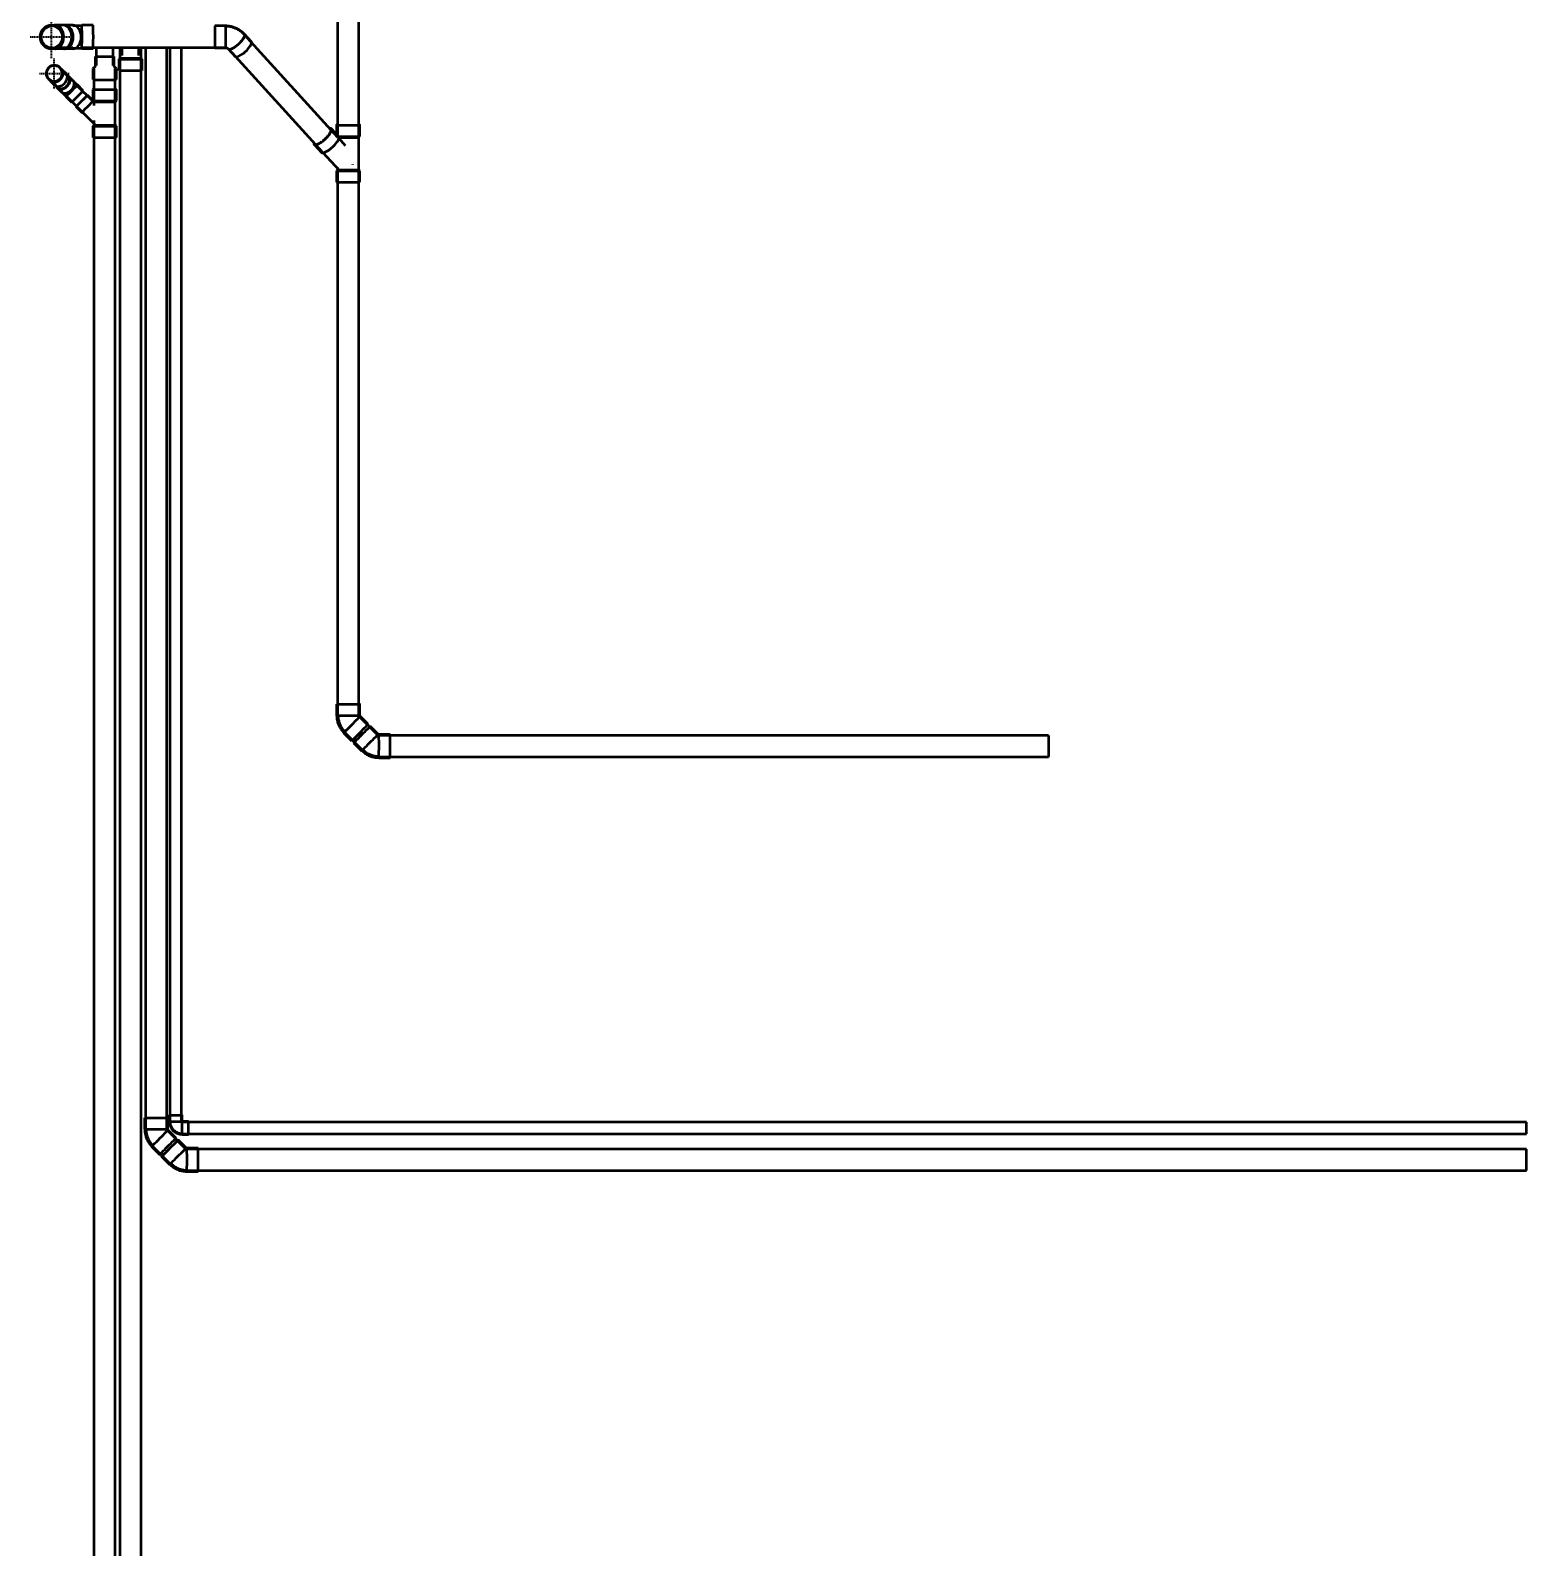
# Model space of a CAD drawing. Header units: millimetres. Extents: x -108050 to 96605, y 58136 to 140997.
# Drawn here: x 68499 to 82532, y 72508 to 86735 of the extents above; entities that cross this region are included whole.
import ezdxf

# ---------------------------------------------------------------- set-up
doc = ezdxf.new("R2010")
doc.units = ezdxf.units.MM
doc.linetypes.add('Center', pattern=[29.999999, 12, -6, 6, -6])
doc.layers.add('P-PIPE', color=3, linetype='Continuous', lineweight=50)
doc.layers.add('P-PIPE-CNTR', color=3, linetype='Center', lineweight=35)

# ---------------------------------------------------------------- blocks, each defined once
blk = doc.blocks.new('DSC_uPVC_Elbow_TienPhong - Standard-V144-HẦM')
at = {"layer": 'P-PIPE'}
for p, q in [((68898, 86783), (68824, 86783)), ((69089, 86783), (68983, 86783)), ((68824, 86564), (68898, 86564)), ((68983, 86564), (69089, 86564))]:
    blk.add_line(p, q, dxfattribs=at)
at = {"layer": 'P-PIPE', "flags": 128}
for points in [[(68898, 86781), (68902, 86781), (68905, 86781), (68909, 86781), (68913, 86781), (68917, 86781), (68921, 86781), (68925, 86781), (68929, 86781), (68934, 86781), (68938, 86781), (68943, 86781), (68947, 86781), (68952, 86781), (68957, 86781), (68961, 86781), (68966, 86781), (68971, 86781), (68976, 86781), (68981, 86781), (68983, 86781)], [(68983, 86566), (68978, 86566), (68973, 86566), (68969, 86566), (68964, 86566), (68959, 86566), (68954, 86566), (68950, 86566), (68945, 86566), (68940, 86566), (68936, 86566), (68932, 86566), (68927, 86566), (68923, 86566), (68919, 86566), (68915, 86566), (68911, 86566), (68907, 86566), (68904, 86566), (68900, 86566), (68898, 86566)]]:
    blk.add_lwpolyline(points, dxfattribs=at)
at = {"layer": 'P-PIPE'}
for centre, major_axis, ratio, start_param, end_param in [((68824, 86673), (0, 110), 0.710633, 0, 0.095291), ((68824, 86673), (0, 110), 0.710633, 3.141593, 6.283185), ((68898, 86673), (0, 110), 0.710633, 3.141593, 6.283185), ((68983, 86673), (0, 110), 0.01, 0, 0.194259), ((68983, 86673), (0, 110), 0.01, 3.141593, 6.283185), ((68983, 86673), (0, 107), 0.01, 5.704471, 6.200512), ((69089, 86673), (0, 110), 0.01, 3.141593, 6.283185), ((68824, 86673), (0, 110), 0.710633, 3.046302, 3.141593), ((68983, 86673), (0, 107), 0.01, 3.224266, 3.720307), ((68983, 86673), (0, 110), 0.01, 2.947333, 3.141593)]:
    blk.add_ellipse(centre, major_axis=major_axis, ratio=ratio, start_param=start_param, end_param=end_param, dxfattribs=at)
blk = doc.blocks.new('DSC_uPVC_Elbow_TienPhong - Standard-V145-HẦM')
at = {"layer": 'P-PIPE'}
for p, q in [((68809, 86783), (68734, 86783)), ((68734, 86564), (68809, 86564))]:
    blk.add_line(p, q, dxfattribs=at)
at = {"layer": 'P-PIPE', "flags": 128}
for points in [[(68660, 86773), (68665, 86775), (68669, 86776), (68673, 86777), (68677, 86778), (68681, 86779), (68685, 86780), (68690, 86780), (68694, 86781), (68698, 86781)], [(68699, 86781), (68700, 86781), (68700, 86781), (68701, 86781), (68702, 86781), (68703, 86781), (68704, 86781), (68705, 86781), (68707, 86781)], [(68718, 86781), (68720, 86781), (68723, 86781), (68726, 86781), (68729, 86781), (68733, 86781), (68734, 86781)], [(68697, 86566), (68695, 86566), (68691, 86567), (68687, 86567), (68682, 86568), (68678, 86568), (68674, 86569), (68670, 86570), (68666, 86572), (68662, 86573)], [(68706, 86566), (68705, 86566), (68703, 86566), (68702, 86566), (68701, 86566), (68701, 86566), (68700, 86566), (68700, 86566), (68699, 86566)], [(68734, 86566), (68731, 86566), (68728, 86566), (68725, 86566), (68722, 86566), (68719, 86566), (68718, 86566)]]:
    blk.add_lwpolyline(points, dxfattribs=at)
at = {"layer": 'P-PIPE'}
for radius, start, end in [(110, 90, 270), (100, 90, 270), (110, 270, 90)]:
    blk.add_arc((68699, 86673), radius, start, end, dxfattribs=at)
for centre, major_axis, start_param, end_param in [((68734, 86673), (0, 110), 0, 0.18438), ((68734, 86673), (0, 107), 4.712389, 6.348999), ((68734, 86673), (0, 107), 3.075779, 4.712389), ((68734, 86673), (0, 110), 3.141593, 6.283185), ((68809, 86673), (0, 110), 3.141593, 6.283185), ((68734, 86673), (0, 110), 2.957212, 3.141593)]:
    blk.add_ellipse(centre, major_axis=major_axis, ratio=0.710633, start_param=start_param, end_param=end_param, dxfattribs=at)
blk = doc.blocks.new('DSC_uPVC_Elbow_TienPhong - Standard-2073698-HẦM')
at = {"layer": 'P-PIPE'}
for p, q in [((68834, 86330), (68796, 86368)), ((68688, 86260), (68726, 86222))]:
    blk.add_line(p, q, dxfattribs=at)
at = {"layer": 'P-PIPE', "flags": 128}
for points in [[(68737, 86405), (68740, 86405), (68743, 86404), (68746, 86403), (68749, 86402), (68752, 86401), (68755, 86400), (68757, 86399), (68760, 86397), (68763, 86396), (68765, 86394), (68768, 86393), (68770, 86391), (68772, 86389), (68775, 86387), (68777, 86385)], [(68777, 86384), (68778, 86384), (68778, 86384), (68778, 86384), (68779, 86383), (68779, 86383), (68780, 86382), (68780, 86381), (68781, 86381), (68782, 86380)], [(68787, 86375), (68788, 86374), (68789, 86372), (68791, 86371), (68792, 86369), (68794, 86368), (68795, 86367)], [(68669, 86281), (68667, 86283), (68665, 86285), (68664, 86287), (68662, 86290), (68660, 86292), (68659, 86295), (68657, 86298), (68656, 86300), (68655, 86303), (68654, 86306), (68653, 86309), (68652, 86312), (68651, 86315), (68651, 86318)], [(68677, 86273), (68676, 86274), (68675, 86275), (68674, 86276), (68673, 86276), (68673, 86277), (68672, 86277), (68672, 86278), (68672, 86278), (68671, 86278), (68671, 86278)], [(68689, 86261), (68687, 86262), (68686, 86264), (68684, 86266), (68683, 86267), (68681, 86268)]]:
    blk.add_lwpolyline(points, dxfattribs=at)
at = {"layer": 'P-PIPE'}
for start, end in [(45.0007, 225.0007), (225.0007, 45.0007)]:
    blk.add_arc((68724, 86331), 76.7, start, end, dxfattribs=at)
for centre, major_axis, start_param, end_param in [((68742, 86314), (54.2, 54.2), 3.141593, 6.283185), ((68742, 86314), (53.1, 53.1), 4.712389, 6.283294), ((68742, 86314), (54.2, 54.2), 0, 0.176106), ((68742, 86314), (54.2, 54.2), 2.965486, 3.141593), ((68742, 86314), (53.1, 53.1), 3.141484, 4.712389), ((68780, 86276), (54.2, 54.2), 3.141593, 6.283185)]:
    blk.add_ellipse(centre, major_axis=major_axis, ratio=0.710633, start_param=start_param, end_param=end_param, dxfattribs=at)
blk = doc.blocks.new('DSC_uPVC_Elbow_TienPhong - Standard-V146-HẦM')
at = {"layer": 'P-PIPE'}
for p, q in [((68898, 86266), (68861, 86304)), ((68995, 86169), (68941, 86223)), ((68752, 86195), (68790, 86157)), ((68833, 86115), (68886, 86061))]:
    blk.add_line(p, q, dxfattribs=at)
at = {"layer": 'P-PIPE', "flags": 128}
for points in [[(68897, 86265), (68899, 86263), (68901, 86261), (68903, 86259), (68905, 86257), (68907, 86255), (68909, 86253), (68911, 86251), (68913, 86249), (68915, 86247), (68917, 86245), (68920, 86242), (68922, 86240), (68924, 86238), (68927, 86235), (68929, 86233), (68931, 86231), (68934, 86228), (68936, 86226), (68939, 86223), (68940, 86222)], [(68834, 86116), (68831, 86118), (68829, 86121), (68826, 86123), (68824, 86126), (68822, 86128), (68819, 86130), (68817, 86133), (68815, 86135), (68812, 86137), (68810, 86140), (68808, 86142), (68806, 86144), (68804, 86146), (68802, 86148), (68800, 86150), (68798, 86152), (68796, 86154), (68794, 86156), (68792, 86158), (68791, 86158)]]:
    blk.add_lwpolyline(points, dxfattribs=at)
at = {"layer": 'P-PIPE'}
for centre, major_axis, ratio, start_param, end_param in [((68806, 86249), (54.2, 54.2), 0.710633, 3.141593, 6.283185), ((68844, 86212), (54.2, 54.2), 0.710633, 3.141593, 6.283185), ((68887, 86169), (54.2, 54.2), 0.01, 3.141593, 6.283185), ((68806, 86249), (49.5, 49.5), 0.710633, 4.712401, 4.974188), ((68806, 86249), (54.2, 54.2), 0.710633, 0, 0.355678), ((68806, 86249), (49.5, 49.5), 0.710633, 4.974207, 5.235988), ((68806, 86249), (49.5, 49.5), 0.710633, 5.236029, 5.497787), ((68806, 86249), (49.5, 49.5), 0.710633, 5.759823, 6.021386), ((68806, 86249), (49.5, 49.5), 0.710633, 5.497882, 5.759587), ((68887, 86169), (53.1, 53.1), 0.01, 5.890486, 6.086836), ((68887, 86169), (54.2, 54.2), 0.01, 0, 0.167879), ((68806, 86249), (54.2, 54.2), 0.710633, 2.784826, 3.141593), ((68806, 86249), (49.5, 49.5), 0.710633, 3.141593, 3.403392), ((68806, 86249), (49.5, 49.5), 0.710633, 3.403727, 3.665191), ((68806, 86249), (49.5, 49.5), 0.710633, 3.66534, 3.926991), ((68806, 86249), (49.5, 49.5), 0.710633, 3.927064, 4.18879), ((68806, 86249), (49.5, 49.5), 0.710633, 4.188826, 4.45059), ((68806, 86249), (49.5, 49.5), 0.710633, 4.450607, 4.712389), ((68887, 86169), (54.2, 54.2), 0.01, 2.973714, 3.141593), ((68887, 86169), (53.1, 53.1), 0.01, 3.337942, 3.534292), ((68941, 86115), (54.2, 54.2), 0.01, 3.141593, 6.283185)]:
    blk.add_ellipse(centre, major_axis=major_axis, ratio=ratio, start_param=start_param, end_param=end_param, dxfattribs=at)
blk = doc.blocks.new('DSC_uPVC_Elbow_TienPhong - Standard-2088131-HẦM')
at = {"layer": 'P-PIPE'}
for p, q in [((71761, 80135), (71686, 80210)), ((71874, 80132), (71768, 80132)), ((71531, 80055), (71606, 79980)), ((71768, 79913), (71874, 79913))]:
    blk.add_line(p, q, dxfattribs=at)
at = {"layer": 'P-PIPE', "flags": 128}
for points in [[(71760, 80133), (71759, 80134), (71759, 80134)], [(71768, 80130), (71768, 80130), (71767, 80130), (71767, 80130), (71766, 80130), (71766, 80130), (71765, 80130), (71765, 80130), (71764, 80131), (71764, 80131), (71763, 80131), (71763, 80131), (71762, 80131), (71762, 80132), (71761, 80132), (71761, 80132), (71761, 80133), (71760, 80133), (71760, 80133)], [(71608, 79982), (71614, 79976), (71619, 79972)], [(71617, 79990), (71622, 79985), (71626, 79981)], [(71619, 79972), (71626, 79966), (71633, 79960), (71640, 79955), (71648, 79950), (71656, 79946), (71664, 79941), (71672, 79937), (71680, 79933), (71688, 79930), (71697, 79927), (71706, 79924), (71714, 79922), (71723, 79920), (71732, 79918), (71741, 79917), (71750, 79916), (71759, 79916), (71768, 79916)], [(71626, 79981), (71633, 79975), (71640, 79970), (71647, 79965), (71654, 79960), (71661, 79956), (71669, 79952), (71677, 79948), (71685, 79944), (71693, 79941), (71701, 79938), (71709, 79936), (71717, 79934), (71719, 79933)], [(71720, 79933), (71726, 79932), (71734, 79930), (71743, 79929), (71751, 79928), (71760, 79928), (71768, 79928)]]:
    blk.add_lwpolyline(points, dxfattribs=at)
at = {"layer": 'P-PIPE'}
for centre, major_axis, ratio, start_param, end_param in [((71608, 80133), (77.5, 77.5), 0.013263, 3.142471, 4.713267), ((71608, 80132), (70.7, 70.7), 0.013263, 4.195007, 4.451468), ((71608, 80132), (70.7, 70.7), 0.013263, 4.456355, 4.713267), ((71608, 80133), (77.5, 77.5), 0.013263, 4.713267, 6.283185), ((71608, 80133), (77.5, 77.5), 0.013263, 0.000878, 0.402033), ((71683, 80058), (77.5, 77.5), 0.013263, 4.713267, 6.283185), ((71768, 80023), (0, 110), 0.01, 0, 0.17148), ((71768, 80023), (0, 110), 0.01, 4.703632, 6.274428), ((71768, 80023), (0, 107), 0.01, 5.778387, 6.274428), ((71874, 80023), (0, 110), 0.01, 4.703632, 6.274428), ((71608, 80133), (77.5, 77.5), 0.013263, 2.73953, 3.141593), ((71608, 80132), (70.7, 70.7), 0.013263, 3.142471, 3.40427), ((71608, 80132), (70.7, 70.7), 0.013263, 3.418531, 3.66607), ((71608, 80132), (70.7, 70.7), 0.013263, 3.674694, 3.927869), ((71608, 80132), (70.7, 70.7), 0.013263, 3.934261, 4.189669), ((71683, 80058), (77.5, 77.5), 0.013263, 3.142471, 4.713267), ((71768, 80023), (0, 110), 0.01, 3.029584, 4.703632), ((71874, 80023), (0, 110), 0.01, 3.132836, 4.703632), ((71768, 80023), (0, 107), 0.01, 3.141593, 3.628877)]:
    blk.add_ellipse(centre, major_axis=major_axis, ratio=ratio, start_param=start_param, end_param=end_param, dxfattribs=at)
blk = doc.blocks.new('DSC_uPVC_Elbow_TienPhong - Standard-V222-HẦM')
at = {"layer": 'P-PIPE'}
for p, q in [((71370, 80418), (71370, 80312)), ((71589, 80312), (71589, 80418)), ((71667, 80229), (71592, 80304)), ((71437, 80149), (71512, 80074))]:
    blk.add_line(p, q, dxfattribs=at)
at = {"layer": 'P-PIPE', "flags": 128}
for points in [[(71372, 80312), (71373, 80302), (71373, 80293), (71374, 80284), (71375, 80275), (71377, 80266), (71379, 80257), (71381, 80249), (71384, 80240), (71387, 80231), (71390, 80223), (71394, 80215), (71398, 80207), (71402, 80199), (71407, 80191), (71412, 80183), (71417, 80176), (71423, 80169), (71429, 80162), (71435, 80155), (71439, 80151)], [(71384, 80311), (71385, 80303), (71385, 80294), (71386, 80286), (71387, 80277), (71389, 80269), (71391, 80260), (71393, 80252), (71395, 80244), (71398, 80236), (71401, 80228), (71405, 80220), (71409, 80212), (71413, 80204), (71417, 80197), (71422, 80190), (71427, 80183), (71432, 80176), (71438, 80169), (71444, 80163), (71447, 80159)], [(71591, 80302), (71590, 80303), (71590, 80303), (71590, 80303), (71589, 80304), (71589, 80304), (71589, 80305), (71588, 80305), (71588, 80306), (71588, 80306), (71588, 80307), (71588, 80307), (71587, 80308), (71587, 80308), (71587, 80309), (71587, 80309), (71587, 80310), (71587, 80310), (71587, 80311), (71587, 80311), (71587, 80312)]]:
    blk.add_lwpolyline(points, dxfattribs=at)
at = {"layer": 'P-PIPE'}
for centre, major_axis, ratio, start_param, end_param in [((71480, 80418), (110, 0), 0.008757, 2.737509, 3.141593), ((71480, 80418), (110, 0), 0.008757, 3.151592, 4.722388), ((71479, 80418), (100, 0), 0.008757, 3.151592, 3.413391), ((71479, 80418), (100, 0), 0.008757, 3.421182, 3.675191), ((71479, 80418), (100, 0), 0.008757, 3.676228, 4.195021), ((71479, 80418), (100, 0), 0.008757, 4.198789, 4.456275), ((71479, 80418), (100, 0), 0.008757, 4.460589, 4.666531), ((71479, 80418), (100, 0), 0.008757, 4.722388, 4.7796), ((71480, 80418), (-110, 0), 0.008757, 1.580796, 3.545251), ((71480, 80312), (-110, 0), 0.008757, 0.009999, 1.580796), ((71480, 80312), (110, 0), 0.008757, 4.722388, 6.293185), ((71515, 80227), (77.5, 77.5), 0.013263, 4.713267, 6.283185), ((71515, 80227), (75.8, 75.8), 0.013263, 5.457329, 6.283185), ((71515, 80227), (77.5, 77.5), 0.013263, 0.000878, 0.164747), ((71515, 80227), (77.5, 77.5), 0.013263, 3.142471, 4.713267), ((71515, 80227), (77.5, 77.5), 0.013263, 2.971078, 3.141593), ((71515, 80227), (75.8, 75.8), 0.013263, 3.142471, 3.969206), ((71590, 80152), (77.5, 77.5), 0.013263, 3.142471, 4.713267), ((71590, 80152), (77.5, 77.5), 0.013263, 4.713267, 6.283185)]:
    blk.add_ellipse(centre, major_axis=major_axis, ratio=ratio, start_param=start_param, end_param=end_param, dxfattribs=at)
blk = doc.blocks.new('DSC_uPVC_Elbow_TienPhong - Standard-2088134-HẦM')
at = {"layer": 'P-PIPE'}
for p, q in [((70331, 86776), (70231, 86776)), ((70572, 86629), (70508, 86699)), ((70231, 86570), (70331, 86570)), ((70356, 86561), (70420, 86490))]:
    blk.add_line(p, q, dxfattribs=at)
at = {"layer": 'P-PIPE', "flags": 128}
for points in [[(70507, 86699), (70501, 86706), (70495, 86712), (70488, 86718), (70481, 86724), (70473, 86729), (70466, 86735), (70458, 86740), (70450, 86744), (70442, 86749), (70434, 86753), (70426, 86756), (70417, 86760), (70409, 86763), (70400, 86766), (70391, 86768), (70383, 86770), (70374, 86772), (70365, 86773), (70356, 86774), (70347, 86775), (70338, 86776), (70331, 86776)], [(70505, 86696), (70498, 86703), (70492, 86709), (70485, 86715), (70478, 86721), (70471, 86726), (70464, 86732), (70456, 86737), (70449, 86741), (70441, 86745), (70433, 86749), (70424, 86753), (70416, 86756), (70408, 86759), (70399, 86762), (70391, 86764), (70382, 86767), (70373, 86768), (70364, 86770), (70355, 86771), (70346, 86771), (70338, 86772), (70331, 86772)], [(70331, 86571), (70332, 86571), (70334, 86571), (70335, 86571), (70337, 86571), (70338, 86571), (70340, 86570), (70341, 86570), (70342, 86570), (70344, 86569), (70345, 86569), (70346, 86568), (70348, 86568), (70349, 86567), (70350, 86566), (70351, 86566), (70352, 86565), (70353, 86564), (70353, 86564), (70354, 86563), (70355, 86562), (70356, 86562), (70356, 86561)]]:
    blk.add_lwpolyline(points, dxfattribs=at)
at = {"layer": 'P-PIPE'}
for centre, major_axis, ratio, start_param, end_param in [((70231, 86673), (0, 103), 0.01, 4.318541, 6.493568), ((70231, 86673), (0, 100), 0.01, 6.05326, 6.283185), ((70231, 86673), (0, 100), 0.01, 5.82418, 5.955642), ((70231, 86673), (0, 100), 0.01, 5.627537, 5.693842), ((70331, 86673), (0, 103), 0.01, 6.064892, 6.412936), ((70331, 86673), (0, 102), 0.01, 6.238403, 6.283185), ((70331, 86673), (0, 103), 0.01, 5.715575, 6.060017), ((70331, 86673), (0, 103), 0.01, 5.54291, 5.712504), ((70331, 86673), (0, 103), 0.01, 5.191581, 5.540382), ((70331, 86673), (0, 103), 0.01, 5.016527, 5.188895), ((70331, 86673), (0, 103), 0.01, 4.675299, 5.008866), ((70331, 86673), (0, 103), 0.01, 4.498807, 4.658418), ((70331, 86673), (0, 103), 0.01, 4.318541, 4.492736), ((70432, 86630), (76.2, 69.3), 0.299734, 4.458306, 6.383111), ((70432, 86630), (75.6, 68.8), 0.299734, 5.158987, 5.328438), ((70432, 86630), (75.6, 68.8), 0.299734, 5.338553, 5.680036), ((70432, 86630), (75.6, 68.8), 0.299734, 6.207607, 6.378168), ((70432, 86630), (75.6, 68.8), 0.299734, 5.68258, 5.852031), ((70432, 86630), (75.6, 68.8), 0.299734, 6.029102, 6.196039), ((70432, 86630), (75.6, 68.8), 0.299734, 5.862165, 6.029102), ((70231, 86673), (0, 103), 0.01, 2.930757, 4.318541), ((70231, 86673), (0, 100), 0.01, 3.729785, 3.794942), ((70231, 86673), (0, 100), 0.01, 3.467985, 3.599447), ((70231, 86673), (0, 100), 0.01, 3.141593, 3.37123), ((70331, 86673), (0, 103), 0.01, 3.626193, 3.96888), ((70331, 86673), (0, 102), 0.01, 3.445876, 3.620409), ((70331, 86673), (0, 103), 0.01, 3.448129, 3.619986), ((70331, 86673), (0, 103), 0.01, 3.009544, 3.444355), ((70331, 86673), (0, 102), 0.01, 3.09681, 3.141593), ((70331, 86673), (0, 103), 0.01, 4.151675, 4.318541), ((70331, 86673), (0, 103), 0.01, 3.971736, 4.143976), ((70432, 86630), (76.2, 69.3), 0.299734, 3.089981, 4.458306), ((70432, 86630), (75.6, 68.8), 0.299734, 3.141593, 3.232974), ((70432, 86630), (75.6, 68.8), 0.299734, 3.244114, 3.577985), ((70432, 86630), (75.6, 68.8), 0.299734, 3.588205, 3.757656), ((70432, 86630), (75.6, 68.8), 0.299734, 3.767723, 4.101594), ((70432, 86630), (75.6, 68.8), 0.299734, 4.111799, 4.28125), ((70432, 86630), (75.6, 68.8), 0.299734, 4.291332, 4.625204), ((70496, 86559), (76.2, 69.3), 0.299734, 3.149309, 4.458306), ((70432, 86630), (75.6, 68.8), 0.299734, 4.635393, 4.804844), ((70432, 86630), (75.6, 68.8), 0.299734, 4.814942, 5.148815), ((70496, 86559), (76.2, 69.3), 0.299734, 4.458306, 6.290901)]:
    blk.add_ellipse(centre, major_axis=major_axis, ratio=ratio, start_param=start_param, end_param=end_param, dxfattribs=at)
blk = doc.blocks.new('DSC_uPVC_Elbow_TienPhong - Standard-2088135-HẦM')
at = {"layer": 'P-PIPE'}
for p, q in [((69801, 76565), (69801, 76504)), ((69922, 76504), (69922, 76565)), ((69983, 76503), (69922, 76503)), ((69922, 76383), (69983, 76383))]:
    blk.add_line(p, q, dxfattribs=at)
at = {"layer": 'P-PIPE', "flags": 128}
for points in [[(69802, 76504), (69802, 76499), (69803, 76494), (69803, 76489), (69804, 76485), (69805, 76480), (69806, 76475), (69807, 76471), (69808, 76466), (69810, 76462), (69812, 76457), (69814, 76453), (69816, 76449), (69818, 76444), (69821, 76440), (69823, 76436), (69825, 76434)], [(69809, 76504), (69809, 76499), (69809, 76495), (69810, 76490), (69810, 76486), (69811, 76481), (69812, 76477), (69813, 76473), (69815, 76468), (69816, 76464), (69818, 76460), (69820, 76456), (69822, 76452), (69824, 76448), (69826, 76444), (69829, 76440), (69830, 76438)], [(69825, 76434), (69828, 76430), (69831, 76426), (69834, 76423), (69837, 76419), (69841, 76416), (69844, 76413), (69848, 76410), (69852, 76407), (69856, 76404), (69860, 76402), (69864, 76399), (69868, 76397), (69872, 76395), (69877, 76393), (69881, 76391), (69886, 76390), (69890, 76388), (69895, 76387), (69900, 76386), (69904, 76385), (69909, 76385), (69914, 76384), (69919, 76384), (69922, 76384)], [(69830, 76438), (69833, 76434), (69836, 76431), (69839, 76427), (69842, 76424), (69845, 76421), (69849, 76418), (69852, 76415), (69856, 76412), (69859, 76410), (69863, 76407), (69867, 76405), (69871, 76403), (69875, 76401), (69879, 76399), (69884, 76397), (69888, 76396), (69892, 76395), (69897, 76394), (69901, 76393), (69905, 76392), (69910, 76391), (69914, 76391), (69919, 76391), (69922, 76391)], [(69920, 76503), (69920, 76503), (69920, 76503), (69920, 76503), (69920, 76503), (69920, 76503), (69920, 76503), (69920, 76503), (69920, 76503), (69920, 76503), (69920, 76503), (69920, 76503), (69920, 76504), (69920, 76504), (69920, 76504), (69920, 76504), (69920, 76504)], [(69922, 76502), (69922, 76502), (69922, 76502), (69922, 76502), (69922, 76502), (69922, 76502), (69921, 76502), (69921, 76502), (69921, 76502), (69921, 76502), (69921, 76502), (69921, 76502), (69921, 76502), (69921, 76502), (69921, 76502), (69921, 76502), (69921, 76502), (69921, 76502), (69921, 76503), (69921, 76503), (69921, 76503), (69921, 76503), (69921, 76503), (69921, 76503), (69920, 76503)]]:
    blk.add_lwpolyline(points, dxfattribs=at)
at = {"layer": 'P-PIPE'}
for centre, major_axis, ratio, start_param, end_param in [((69861, 76565), (60.3, 0), 0.007, 2.738626, 3.141593), ((69861, 76565), (-60.3, 0), 0.007, 0.005051, 1.575848), ((69861, 76565), (55, 0), 0.007, 3.146644, 3.408443), ((69861, 76565), (55, 0), 0.007, 3.431556, 3.670243), ((69861, 76565), (55, 0), 0.007, 3.682995, 3.932042), ((69861, 76565), (60.3, 0), 0.007, 4.71744, 6.283185), ((69861, 76565), (60.3, 0), 0.007, 0.005051, 0.402777), ((69861, 76504), (60.3, 0), 0.007, 3.146644, 4.71744), ((69861, 76504), (-60.3, 0), 0.007, 1.575848, 3.141593), ((69922, 76443), (0, 60.3), 0.005051, 0, 0.309905), ((69922, 76443), (0, 60.3), 0.005051, 4.705389, 6.276186), ((69922, 76443), (0, 59), 0.005051, 0, 0.186468), ((69922, 76443), (0, 59), 0.005051, 5.92712, 6.276186), ((69922, 76443), (0, 60.3), 0.005051, 2.974289, 4.705389), ((69983, 76443), (0, 60.3), 0.005051, 4.705389, 6.276186), ((69983, 76443), (0, 60.3), 0.005051, 3.134593, 4.705389), ((69922, 76443), (0, 59), 0.005051, 3.141593, 3.483659)]:
    blk.add_ellipse(centre, major_axis=major_axis, ratio=ratio, start_param=start_param, end_param=end_param, dxfattribs=at)
blk = doc.blocks.new('DSC_uPVC_Elbow_TienPhong - Standard-V225-HẦM')
at = {"layer": 'P-PIPE'}
for p, q in [((69960, 76256), (69885, 76331)), ((69730, 76176), (69805, 76101)), ((70074, 76253), (69968, 76253)), ((69968, 76034), (70074, 76034))]:
    blk.add_line(p, q, dxfattribs=at)
at = {"layer": 'P-PIPE', "flags": 128}
for points in [[(69968, 76250), (69967, 76250), (69967, 76250), (69966, 76250), (69966, 76251), (69965, 76251), (69965, 76251), (69964, 76251), (69964, 76251), (69963, 76251), (69963, 76251), (69962, 76252), (69962, 76252), (69961, 76252), (69961, 76252), (69960, 76253), (69960, 76253), (69960, 76253), (69959, 76254), (69959, 76254), (69959, 76254)], [(69807, 76103), (69814, 76096), (69820, 76090), (69827, 76084), (69835, 76079), (69842, 76074), (69850, 76069), (69858, 76064), (69866, 76060), (69874, 76056), (69882, 76053), (69891, 76049), (69899, 76046), (69908, 76044), (69917, 76042), (69926, 76040), (69935, 76038), (69944, 76037), (69953, 76036), (69962, 76036), (69968, 76036)], [(69816, 76111), (69822, 76105), (69828, 76099), (69835, 76094), (69842, 76089), (69849, 76084), (69856, 76079), (69863, 76075), (69871, 76071), (69879, 76067), (69887, 76064), (69895, 76061), (69903, 76058), (69911, 76055), (69920, 76053), (69928, 76052), (69937, 76050), (69945, 76049), (69954, 76048), (69962, 76048), (69968, 76048)]]:
    blk.add_lwpolyline(points, dxfattribs=at)
at = {"layer": 'P-PIPE'}
for centre, major_axis, ratio, start_param, end_param in [((69808, 76253), (77.5, 77.5), 0.007071, 4.712389, 6.685232), ((69808, 76253), (77.5, 77.5), 0.007071, 2.739546, 4.712389), ((69807, 76253), (70.7, 70.7), 0.007071, 3.141593, 3.403392), ((69807, 76253), (70.7, 70.7), 0.007071, 3.418279, 3.665191), ((69807, 76253), (70.7, 70.7), 0.007071, 3.67455, 3.926991), ((69807, 76253), (70.7, 70.7), 0.007071, 3.934172, 4.18879), ((69807, 76253), (70.7, 70.7), 0.007071, 4.194957, 4.45059), ((69807, 76253), (70.7, 70.7), 0.007071, 4.456336, 4.712389), ((69883, 76178), (77.5, 77.5), 0.007071, 3.141593, 4.712389), ((69807, 76253), (70.7, 70.7), 0.007071, 4.712389, 4.714672), ((69883, 76178), (77.5, 77.5), 0.007071, 4.712389, 6.283185), ((69968, 76143), (0, 110), 0.005, 0, 0.170229), ((69968, 76143), (0, 110), 0.005, 4.707389, 6.278185), ((69968, 76143), (0, 107), 0.005, 5.947491, 6.278185), ((69968, 76143), (0, 110), 0.005, 3.033341, 4.707389), ((70074, 76143), (0, 110), 0.005, 4.707389, 6.278185), ((70074, 76143), (0, 110), 0.005, 3.136593, 4.707389), ((69968, 76143), (0, 107), 0.005, 3.141593, 3.467287)]:
    blk.add_ellipse(centre, major_axis=major_axis, ratio=ratio, start_param=start_param, end_param=end_param, dxfattribs=at)
blk = doc.blocks.new('DSC_uPVC_Elbow_TienPhong - Standard-V226-HẦM')
at = {"layer": 'P-PIPE'}
for p, q in [((69569, 76538), (69569, 76432)), ((69789, 76432), (69789, 76538)), ((69867, 76349), (69792, 76424)), ((69637, 76269), (69712, 76194))]:
    blk.add_line(p, q, dxfattribs=at)
at = {"layer": 'P-PIPE', "flags": 128}
for points in [[(69572, 76432), (69572, 76423), (69573, 76414), (69573, 76405), (69575, 76396), (69576, 76387), (69578, 76378), (69581, 76369), (69583, 76360), (69586, 76352), (69590, 76343), (69593, 76335), (69597, 76327), (69602, 76319), (69607, 76311), (69612, 76304), (69617, 76296), (69622, 76289), (69628, 76282), (69634, 76275), (69638, 76271)], [(69584, 76432), (69584, 76423), (69584, 76415), (69585, 76406), (69587, 76398), (69588, 76389), (69590, 76381), (69592, 76372), (69595, 76364), (69598, 76356), (69601, 76348), (69604, 76340), (69608, 76332), (69612, 76325), (69617, 76318), (69621, 76310), (69626, 76303), (69632, 76296), (69637, 76290), (69643, 76284), (69647, 76280)], [(69790, 76423), (69790, 76423), (69789, 76423), (69789, 76424), (69789, 76424), (69788, 76425), (69788, 76425), (69788, 76426), (69788, 76426), (69787, 76427), (69787, 76427), (69787, 76428), (69787, 76428), (69787, 76429), (69787, 76429), (69786, 76430), (69786, 76430), (69786, 76431), (69786, 76431), (69786, 76432), (69786, 76432)]]:
    blk.add_lwpolyline(points, dxfattribs=at)
at = {"layer": 'P-PIPE'}
for centre, major_axis, ratio, start_param, end_param in [((69679, 76538), (110, 0), 0.005, 2.738577, 3.141593), ((69679, 76538), (-110, 0), 0.005, 0.005, 1.575796), ((69679, 76432), (110, 0), 0.005, 3.146593, 4.717389), ((69678, 76538), (100, 0), 0.005, 3.146593, 3.408392), ((69678, 76538), (100, 0), 0.005, 3.41972, 3.670191), ((69678, 76538), (100, 0), 0.005, 3.67538, 4.19379), ((69678, 76538), (100, 0), 0.005, 4.195247, 4.455589), ((69679, 76538), (-110, 0), 0.005, 1.575796, 3.544419), ((69679, 76432), (-110, 0), 0.005, 1.575796, 3.146593), ((69714, 76347), (77.5, 77.5), 0.007071, 4.712389, 6.449653), ((69714, 76347), (75.8, 75.8), 0.007071, 5.952491, 6.117838), ((69714, 76347), (77.5, 77.5), 0.007071, 2.972452, 4.712389), ((69714, 76347), (75.8, 75.8), 0.007071, 3.30694, 3.472287), ((69789, 76272), (77.5, 77.5), 0.007071, 3.141593, 4.712389), ((69789, 76272), (77.5, 77.5), 0.007071, 4.712389, 6.283185)]:
    blk.add_ellipse(centre, major_axis=major_axis, ratio=ratio, start_param=start_param, end_param=end_param, dxfattribs=at)

msp = doc.modelspace()

# ---------------------------------------------------------------- linework, layer by layer
at = {"layer": 'P-PIPE'}
for p, q in [((71380, 90245), (71380, 85751)), ((71580, 85742), (71580, 90245)), ((71384, 85732), (70506, 86697)), ((68742, 86573), (68898, 86573)), ((68983, 86573), (70331, 86573)), ((69116, 86573), (69116, 86405)), ((69276, 86405), (69276, 86573)), ((69338, 86573), (69338, 86475)), ((69358, 86573), (69358, 86499)), ((69518, 86499), (69518, 86573)), ((69538, 86475), (69538, 86573)), ((69579, 86573), (69579, 76432)), ((69779, 76432), (69779, 86573)), ((69806, 86573), (69806, 76504)), ((69916, 76504), (69916, 86573)), ((70358, 86563), (71236, 85597)), ((68894, 86261), (68795, 86360)), ((69108, 86395), (69086, 86379)), ((69086, 86379), (69086, 86273)), ((69096, 86379), (69096, 86076)), ((69108, 86491), (69108, 86405)), ((69108, 86405), (69108, 86395)), ((69284, 86405), (69284, 86491)), ((69284, 86395), (69284, 86405)), ((69306, 86379), (69284, 86395)), ((69296, 86076), (69296, 86379)), ((69306, 86273), (69306, 86379)), ((69338, 86475), (69328, 86465)), ((69328, 86465), (69328, 86359)), ((69338, 86465), (69338, 69855)), ((69548, 86465), (69538, 86475)), ((69538, 69855), (69538, 86465)), ((69548, 86359), (69548, 86465)), ((68696, 86261), (68795, 86162)), ((69085, 86070), (68936, 86218)), ((68837, 86119), (68986, 85971)), ((69090, 86075), (69036, 86128)), ((69086, 86182), (69086, 86076)), ((69086, 86076), (69096, 86066)), ((69296, 86066), (69306, 86076)), ((69306, 86076), (69306, 86182)), ((68927, 86020), (68981, 85966)), ((68981, 85966), (68991, 85966)), ((68991, 85966), (69106, 85850)), ((69090, 86065), (69090, 86075)), ((69106, 86048), (69090, 86065)), ((69096, 86066), (69096, 86030)), ((69296, 85848), (69296, 86066)), ((69096, 85848), (69086, 85838)), ((69086, 85838), (69086, 85732)), ((69096, 85890), (69096, 85848)), ((69096, 85838), (69096, 68987)), ((69306, 85838), (69296, 85848)), ((69296, 68987), (69296, 85838)), ((69306, 85732), (69306, 85838)), ((71391, 85738), (71323, 85813)), ((71370, 85848), (71370, 85761)), ((71589, 85742), (71589, 85848)), ((71161, 85665), (71229, 85591)), ((71456, 85653), (71391, 85725)), ((71393, 85715), (71394, 85727)), ((71580, 85732), (71589, 85742)), ((71580, 85428), (71580, 85732)), ((71239, 85587), (71252, 85586)), ((71243, 85590), (71394, 85423)), ((71380, 85428), (71370, 85418)), ((71370, 85418), (71370, 85312)), ((71380, 85448), (71380, 85428)), ((71380, 85418), (71380, 80312)), ((71589, 85418), (71580, 85428)), ((71580, 80312), (71580, 85418)), ((71589, 85312), (71589, 85418)), ((71754, 80129), (71586, 80297)), ((71444, 80156), (71613, 79987)), ((78049, 80123), (71768, 80123)), ((71768, 79923), (78049, 79923)), ((69953, 76249), (69785, 76418)), ((82531, 76498), (69922, 76498)), ((69643, 76276), (69812, 76108)), ((69922, 76388), (82531, 76388)), ((82531, 76243), (69968, 76243)), ((69968, 76043), (82531, 76043))]:
    msp.add_line(p, q, dxfattribs=at)
at = {"layer": 'P-PIPE', "lineweight": 35}
for centre, radius, start, end in [((68699, 86673), 100, 0, 180), ((68699, 86673), 100, 180, 0), ((68724, 86331), 70, 0, 180), ((68724, 86331), 70, 180, 0)]:
    msp.add_arc(centre, radius, start, end, dxfattribs=at)
at = {"layer": 'P-PIPE'}
for centre, major_axis, ratio, start_param, end_param in [((69196, 86491), (87.7, 0), 0.007, 2.738578, 3.141593), ((69196, 86491), (-87.7, 0), 0.007, 0.007142, 3.148734), ((69196, 86491), (80, 0), 0.007, 3.148734, 3.398853), ((69196, 86491), (80, 0), 0.007, 3.410534, 3.606027), ((69196, 86491), (80, 0), 0.007, 3.672333, 3.926772), ((69196, 86491), (80, 0), 0.007, 3.934133, 4.188957), ((69196, 86491), (80, 0), 0.007, 4.195932, 4.451013), ((69196, 86491), (-80, 0), 0.007, 1.316139, 1.571425), ((69196, 86491), (80, 0), 0.007, 4.719531, 4.97501), ((69196, 86491), (80, 0), 0.007, 4.98133, 5.237018), ((69196, 86491), (80, 0), 0.007, 5.24313, 5.499078), ((69196, 86491), (80, 0), 0.007, 5.504929, 5.761276), ((69196, 86491), (80, 0), 0.007, 5.766728, 5.961832), ((69196, 86491), (80, 0), 0.007, 6.028528, 6.283185), ((69196, 86491), (-87.7, 0), 0.007, 3.148734, 3.54433), ((69438, 86465), (110, 0), 0.005, 3.141593, 6.283185), ((69438, 86475), (100, 0), 0.005, 3.141593, 4.712389), ((69438, 86475), (100, 0), 0.005, 4.712389, 6.283185), ((69196, 86273), (110, 0), 0.007, 3.148734, 6.290327), ((69438, 86359), (110, 0), 0.005, 3.141593, 6.283185), ((68982, 86074), (54.2, 54.2), 0.01, 4.712489, 6.283185), ((68982, 86074), (49.5, 49.5), 0.01, 4.712489, 4.974191), ((68982, 86074), (49.5, 49.5), 0.01, 4.976796, 5.235994), ((68982, 86074), (49.5, 49.5), 0.01, 5.236088, 5.497798), ((68982, 86074), (49.5, 49.5), 0.01, 5.497888, 5.759604), ((68982, 86074), (49.5, 49.5), 0.01, 5.759687, 6.021418), ((68982, 86074), (49.5, 49.5), 0.01, 6.021486, 6.283185), ((68982, 86074), (54.2, 54.2), 0.01, 0.0001, 0.401421), ((69196, 86182), (110, 0), 0.007, 2.73936, 3.141593), ((69196, 86182), (110, 0), 0.007, 3.148734, 4.719531), ((69196, 86076), (110, 0), 0.007, 3.148734, 4.719531), ((69196, 86182), (100, 0), 0.007, 3.148734, 3.276084), ((69196, 86182), (100, 0), 0.007, 3.410534, 3.537883), ((69196, 86182), (100, 0), 0.007, 3.672333, 3.799682), ((69196, 86182), (100, 0), 0.007, 3.934133, 4.061482), ((69196, 86182), (100, 0), 0.007, 4.195932, 4.323281), ((69196, 86182), (100, 0), 0.007, 4.457731, 4.585081), ((69196, 86182), (110, 0), 0.007, 4.719531, 6.685174), ((69196, 86182), (100, 0), 0.007, 4.719531, 4.84688), ((69196, 86076), (110, 0), 0.007, 4.719531, 6.290327), ((69196, 86182), (100, 0), 0.007, 4.98133, 5.108679), ((69196, 86182), (100, 0), 0.007, 5.24313, 5.370479), ((69196, 86182), (100, 0), 0.007, 5.504929, 5.632278), ((69196, 86182), (100, 0), 0.007, 5.766728, 5.894078), ((69196, 86182), (100, 0), 0.007, 6.028528, 6.283185), ((68982, 86074), (54.2, 54.2), 0.01, 3.141693, 4.712489), ((68982, 86074), (54.2, 54.2), 0.01, 2.740168, 3.141593), ((68982, 86074), (49.5, 49.5), 0.01, 3.141693, 3.403293), ((68982, 86074), (49.5, 49.5), 0.01, 3.403492, 3.66516), ((68982, 86074), (49.5, 49.5), 0.01, 3.665292, 3.926974), ((68982, 86074), (49.5, 49.5), 0.01, 3.927091, 4.188781), ((68982, 86074), (49.5, 49.5), 0.01, 4.188891, 4.450585), ((68982, 86074), (49.5, 49.5), 0.01, 4.45069, 4.712388), ((69035, 86020), (54.2, 54.2), 0.01, 3.141693, 4.712489), ((69035, 86020), (54.2, 54.2), 0.01, 4.712489, 6.283185), ((69196, 86066), (100, 0), 0.007, 3.148734, 6.290327), ((69196, 85838), (110, 0), 0.007, 3.148734, 4.719531), ((69196, 85848), (100, 0), 0.007, 3.148734, 6.290327), ((69196, 85838), (110, 0), 0.007, 4.719531, 6.290327), ((71242, 85739), (81.1, 73.7), 0.299734, 5.019515, 6.686773), ((71242, 85739), (74, 67.3), 0.299734, 6.035088, 6.283185), ((71242, 85739), (74, 67.3), 0.299734, 5.766764, 5.913275), ((71480, 85848), (110, 0), 0.008757, 2.730599, 5.141309), ((71480, 85848), (100, 0), 0.008757, 3.141593, 3.377507), ((71480, 85848), (100, 0), 0.008757, 3.486717, 3.618136), ((71480, 85848), (100, 0), 0.008757, 3.748516, 3.879935), ((71480, 85848), (100, 0), 0.008757, 4.010316, 4.141735), ((71480, 85848), (100, 0), 0.008757, 4.272115, 4.403534), ((71480, 85848), (100, 0), 0.008757, 4.533915, 4.665334), ((71480, 85848), (100, 0), 0.008757, 4.795714, 4.927133), ((71480, 85848), (100, 0), 0.008757, 5.057513, 5.141309), ((71480, 85848), (100, 0), 0.008757, 5.141309, 5.188932), ((71480, 85848), (110, 0), 0.008757, 5.141309, 6.70439), ((71480, 85848), (100, 0), 0.008757, 5.319313, 5.450732), ((71480, 85848), (100, 0), 0.008757, 5.581112, 5.712531), ((71480, 85848), (100, 0), 0.008757, 5.842911, 5.926707), ((71480, 85848), (100, 0), 0.008757, 6.05581, 6.283185), ((69196, 85732), (110, 0), 0.007, 3.148734, 4.719531), ((69196, 85732), (110, 0), 0.007, 4.719531, 6.290327), ((71242, 85739), (81.1, 73.7), 0.299734, 2.73584, 5.019515), ((71242, 85739), (74, 67.3), 0.299734, 3.141593, 3.295281), ((71242, 85739), (74, 67.3), 0.299734, 3.448719, 3.557081), ((71242, 85739), (74, 67.3), 0.299734, 3.683969, 3.81888), ((71242, 85739), (74, 67.3), 0.299734, 3.949458, 4.08068), ((71242, 85739), (74, 67.3), 0.299734, 4.211257, 4.342479), ((71310, 85664), (81.1, 73.7), 0.299734, 3.141593, 5.019515), ((71242, 85739), (74, 67.3), 0.299734, 4.473056, 4.604278), ((71242, 85739), (74, 67.3), 0.299734, 4.734856, 4.866078), ((71242, 85739), (74, 67.3), 0.299734, 4.996655, 5.019515), ((71242, 85739), (74, 67.3), 0.299734, 5.019515, 5.127877), ((71242, 85739), (74, 67.3), 0.299734, 5.258454, 5.389677), ((71242, 85739), (74, 67.3), 0.299734, 5.520254, 5.651476), ((71310, 85664), (81.1, 73.7), 0.299734, 5.019515, 6.328512), ((71480, 85742), (110, 0), 0.008757, 3.707585, 5.141309), ((71480, 85732), (100, 0), 0.008757, 3.668412, 6.283185), ((71480, 85742), (110, 0), 0.008757, 5.141309, 6.283185), ((71480, 85418), (110, 0), 0.008757, 3.046914, 5.141309), ((71480, 85428), (100, 0), 0.008757, 3.046914, 3.570513), ((71480, 85428), (100, 0), 0.008757, 3.570513, 6.283185), ((71480, 85478), (74, 67.3), 0.299734, 5.036536, 5.063455), ((71480, 85418), (110, 0), 0.008757, 5.141309, 6.283185), ((71480, 85312), (110, 0), 0.008757, 3.046914, 5.141309), ((71480, 85312), (110, 0), 0.008757, 5.141309, 6.283185), ((78049, 80023), (0, 100), 0.01, 4.712389, 6.283185), ((78049, 80023), (0, 100), 0.01, 3.141593, 4.712389), ((82531, 76443), (0, 55), 0.005051, 4.712389, 6.283185), ((82531, 76443), (0, 55), 0.005051, 3.141593, 4.712389), ((82531, 76143), (0, 100), 0.005, 4.712389, 6.283185), ((82531, 76143), (0, 100), 0.005, 3.141593, 4.712389)]:
    msp.add_ellipse(centre, major_axis=major_axis, ratio=ratio, start_param=start_param, end_param=end_param, dxfattribs=at)
at = {"layer": 'P-PIPE-CNTR'}
for p, q in [((68699, 86473), (68699, 86873)), ((68499, 86673), (68899, 86673)), ((68724, 86191), (68724, 86471)), ((68584, 86331), (68864, 86331))]:
    msp.add_line(p, q, dxfattribs=at)

# ---------------------------------------------------------------- block references
at = {"layer": 'P-PIPE'}
for name in ['DSC_uPVC_Elbow_TienPhong - Standard-V145-HẦM', 'DSC_uPVC_Elbow_TienPhong - Standard-V144-HẦM', 'DSC_uPVC_Elbow_TienPhong - Standard-2088134-HẦM', 'DSC_uPVC_Elbow_TienPhong - Standard-2073698-HẦM', 'DSC_uPVC_Elbow_TienPhong - Standard-V146-HẦM', 'DSC_uPVC_Elbow_TienPhong - Standard-V222-HẦM', 'DSC_uPVC_Elbow_TienPhong - Standard-2088131-HẦM', 'DSC_uPVC_Elbow_TienPhong - Standard-2088135-HẦM', 'DSC_uPVC_Elbow_TienPhong - Standard-V226-HẦM', 'DSC_uPVC_Elbow_TienPhong - Standard-V225-HẦM']:
    msp.add_blockref(name, (0, 0), dxfattribs=at)

doc.saveas('drawing.dxf')
